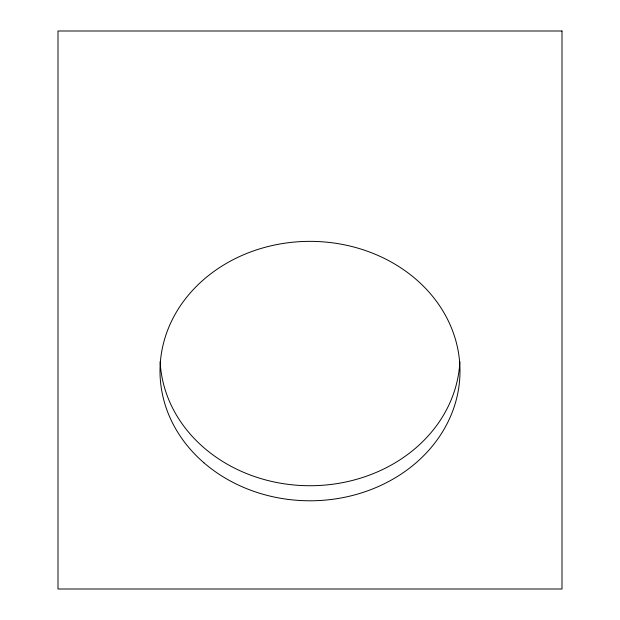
<?xml version="1.0" encoding="UTF-8"?>
<svg xmlns="http://www.w3.org/2000/svg" width="620" height="620" viewBox="0 0 620 620"><rect width="100%" height="100%" fill="white"/><g stroke="black" fill="none" stroke-linecap="round" stroke-linejoin="round"><path stroke-width="0.93" d="M459.862 361.631A150.001 129.72 0 0 1 310 485.731A150.001 129.72 0 0 1 160.138 361.631M561.999 31L58.001 31L58.001 589L561.999 589L561.999 31M203.934 462.799A150.001 129.72 0 0 0 454.886 404.643A150.001 129.72 0 0 0 271.18 245.776A150.001 129.72 0 0 0 203.934 462.799"/></g></svg>
